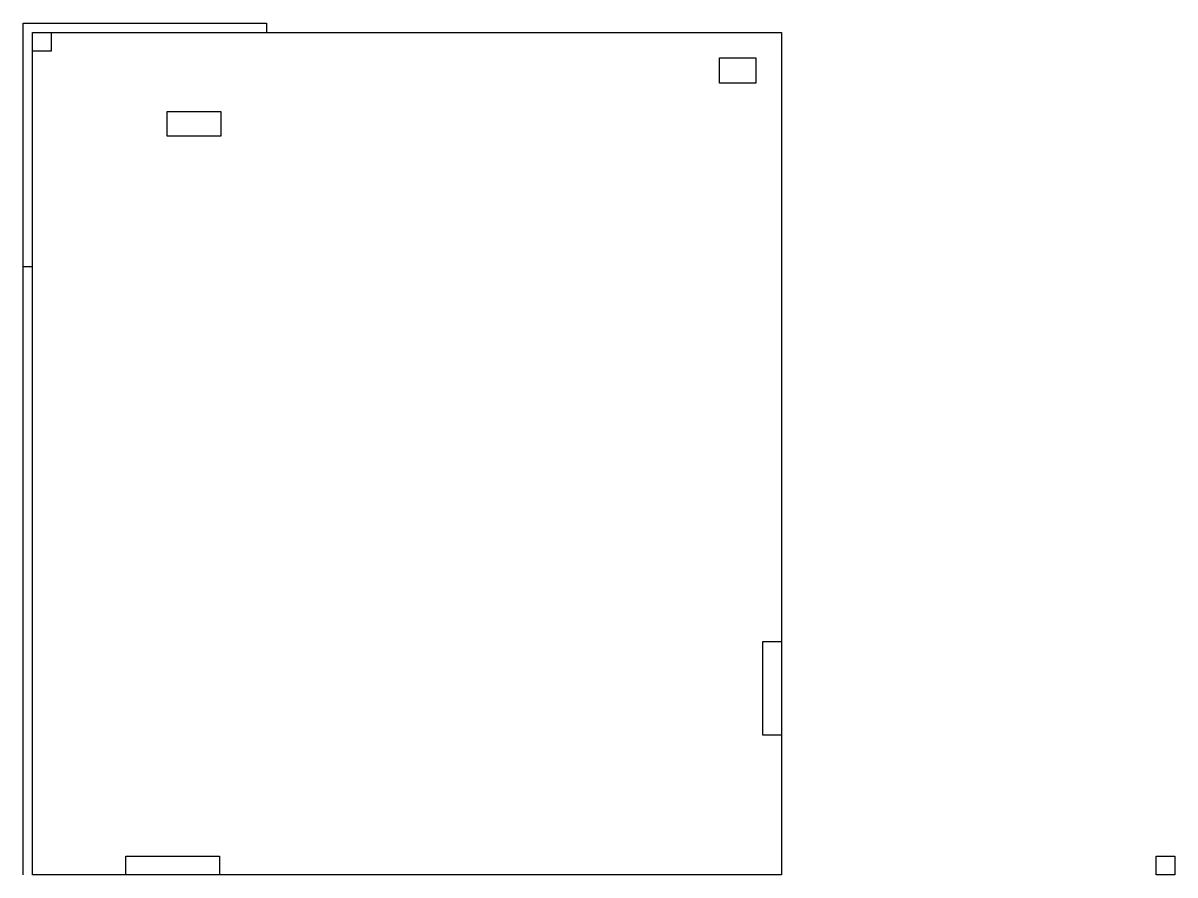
# Model space of a CAD drawing. Extents: x -0.1 to 12.2, y 0 to 9.1.
import ezdxf

# ---------------------------------------------------------------- set-up
doc = ezdxf.new("R2010")
doc.units = 0
doc.layers.get('0').update_dxf_attribs({"linetype": 'CONTINUOUS'})
for name, color, linetype in [('ELE_FIA_BIT-2-5', 7, 'CONTINUOUS'), ('LAJE_MACICA_10', 7, 'CONTINUOUS'), ('PAREDE_EXTERNA_15', 7, 'CONTINUOUS')]:
    doc.layers.add(name, color=color, linetype=linetype)

# ---------------------------------------------------------------- blocks, each defined once
blk = doc.blocks.new('P90')
at = {"layer": 'ELE_FIA_BIT-2-5'}
for p, q in [((0, 0), (0, 0.2)), ((0, 0.2), (1, 0.2)), ((1, 0.2), (1, 0)), ((1, 0), (0, 0))]:
    blk.add_line(p, q, dxfattribs=at)
blk = doc.blocks.new('J100')
at = {"layer": 'ELE_FIA_BIT-2-5'}
for p, q in [((0, 0), (0, 0.2)), ((0, 0.2), (1, 0.2)), ((1, 0.2), (1, 0)), ((1, 0), (0, 0))]:
    blk.add_line(p, q, dxfattribs=at)
blk = doc.blocks.new('VIGA_15X30')
for p, q in [((0, 0), (0, 0.2)), ((0, 0.2), (0.2, 0.2)), ((0.2, 0.2), (0.2, 0)), ((0.2, 0), (0, 0))]:
    blk.add_line(p, q)
blk = doc.blocks.new('COL_20X20')
for p, q in [((-0.341, 0), (-0.341, 0.27)), ((-0.341, 0.27), (0.048, 0.27)), ((0.048, 0.27), (0.048, 0)), ((0.048, 0), (-0.341, 0))]:
    blk.add_line(p, q)
blk = doc.blocks.new('VIGA_20X40')
for p, q in [((-0.144, -0.263), (-0.144, 0)), ((-0.144, 0), (0.429, 0)), ((0.429, 0), (0.429, -0.263)), ((0.429, -0.263), (-0.144, -0.263))]:
    blk.add_line(p, q)

msp = doc.modelspace()

# ---------------------------------------------------------------- linework, layer by layer
at = {"layer": 'ELE_FIA_BIT-2-5'}
for p, q in [((-0.1, 6.5), (-0.1, 9.1)), ((-0.1, 9.1), (2.5, 9.1)), ((2.5, 9.1), (2.5, 9)), ((-0.1, 0), (-0.1, 6.5)), ((-0.1, 6.5), (0, 6.5))]:
    msp.add_line(p, q, dxfattribs=at)
at = {"layer": 'LAJE_MACICA_10'}
for p, q in [((0, 0), (0, 9)), ((0, 9), (8, 9)), ((8, 9), (8, 0)), ((8, 0), (0, 0))]:
    msp.add_line(p, q, dxfattribs=at)
at = {"layer": 'PAREDE_EXTERNA_15'}
for p, q in [((0, 0), (0, 9)), ((0, 9), (8, 9)), ((8, 9), (8, 0)), ((8, 0), (0, 0))]:
    msp.add_line(p, q, dxfattribs=at)

# ---------------------------------------------------------------- block references
at = {"rotation": -90}
msp.add_blockref('VIGA_15X30', (0, 9), dxfattribs=at)
for name, p in [('COL_20X20', (7.678, 8.459)), ('VIGA_20X40', (1.584, 8.155)), ('VIGA_15X30', (12, 0))]:
    msp.add_blockref(name, p)
at = {"layer": 'ELE_FIA_BIT-2-5', "rotation": 90}
msp.add_blockref('J100', (8, 1.493), dxfattribs=at)
at = {"layer": 'ELE_FIA_BIT-2-5'}
msp.add_blockref('P90', (0.996, 0), dxfattribs=at)

doc.saveas('drawing.dxf')
